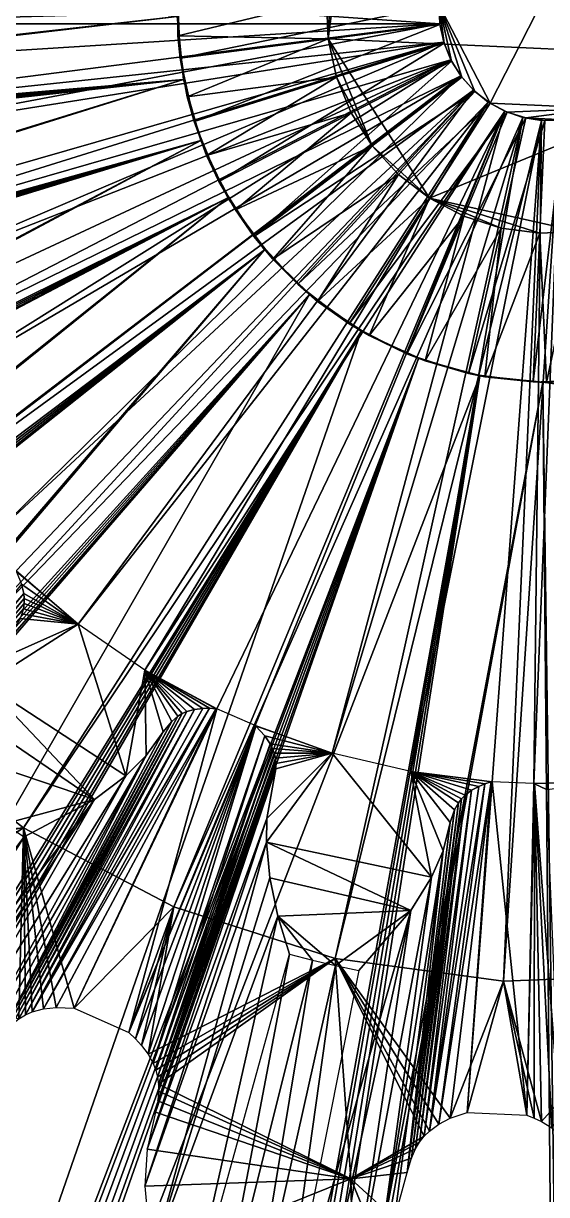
# Model space of a CAD drawing. Header units: metres. Extents: x -0.036 to 0.036, y -0.0359 to 0.0359.
# Drawn here: x -0.00706 to -0.00004, y -0.01591 to -0.00018 of the extents above; entities that cross this region are included whole.
import ezdxf

# ---------------------------------------------------------------- set-up
doc = ezdxf.new("R2010")
doc.units = ezdxf.units.M

msp = doc.modelspace()

# ---------------------------------------------------------------- linework, layer by layer
at = {"color": 254}
for points in [[(-0.004999, -0.000085, 0.03), (-0.031448, 0.001989, 0.03), (-0.031361, -0.003051, 0.03)], [(-0.004999, -0.000085), (-0.031448, 0.001989), (-0.031361, -0.003051)], [(-0.004999, -0.000085, 0.03), (-0.031361, -0.003051, 0.03), (-0.03134, -0.003169, 0.03)], [(-0.004999, -0.000085), (-0.031361, -0.003051), (-0.03134, -0.003169)], [(-0.004912, -0.000933, 0.03), (-0.004999, -0.000085, 0.03), (-0.03134, -0.003169, 0.03)], [(-0.004912, -0.000933), (-0.004999, -0.000085), (-0.03134, -0.003169)], [(-0.004912, -0.000933, 0.03), (-0.004999, -0.000085), (-0.004912, -0.000933)], [(-0.004912, -0.000933, 0.03), (-0.004999, -0.000085, 0.03), (-0.004999, -0.000085)], [(-0.004912, -0.000933, 0.03), (-0.03134, -0.003169, 0.03), (-0.031322, -0.003344, 0.03)], [(-0.004912, -0.000933), (-0.03134, -0.003169), (-0.031322, -0.003344)], [(-0.004912, -0.000933, 0.03), (-0.031322, -0.003344, 0.03), (-0.031303, -0.003519, 0.03)], [(-0.004912, -0.000933), (-0.031322, -0.003344), (-0.031303, -0.003519)], [(-0.004912, -0.000933, 0.03), (-0.031303, -0.003519, 0.03), (-0.031283, -0.003694, 0.03)], [(-0.004912, -0.000933), (-0.031303, -0.003519), (-0.031283, -0.003694)], [(-0.004912, -0.000933, 0.03), (-0.031283, -0.003694, 0.03), (-0.031279, -0.003825, 0.03)], [(-0.004912, -0.000933), (-0.031283, -0.003694), (-0.031279, -0.003825)], [(-0.004912, -0.000933, 0.03), (-0.031279, -0.003825, 0.03), (-0.030267, -0.008762, 0.03)], [(-0.004912, -0.000933), (-0.031279, -0.003825), (-0.030267, -0.008762)], [(-0.004912, -0.000933, 0.03), (-0.030267, -0.008762, 0.03), (-0.030224, -0.008874, 0.03)], [(-0.004912, -0.000933), (-0.030267, -0.008762), (-0.030224, -0.008874)], [(-0.004683, -0.001753, 0.03), (-0.004912, -0.000933, 0.03), (-0.030224, -0.008874, 0.03)], [(-0.004683, -0.001753), (-0.004912, -0.000933), (-0.030224, -0.008874)], [(-0.004683, -0.001753, 0.03), (-0.004912, -0.000933, 0.03), (-0.004912, -0.000933)], [(-0.004683, -0.001753, 0.03), (-0.004912, -0.000933), (-0.004683, -0.001753)], [(-0.004683, -0.001753, 0.03), (-0.030224, -0.008874, 0.03), (-0.030174, -0.009042, 0.03)], [(-0.004683, -0.001753), (-0.030224, -0.008874), (-0.030174, -0.009042)], [(-0.004683, -0.001753, 0.03), (-0.030174, -0.009042, 0.03), (-0.030123, -0.009211, 0.03)], [(-0.004683, -0.001753), (-0.030174, -0.009042), (-0.030123, -0.009211)], [(-0.004683, -0.001753, 0.03), (-0.030123, -0.009211, 0.03), (-0.030071, -0.009379, 0.03)], [(-0.004683, -0.001753), (-0.030123, -0.009211), (-0.030071, -0.009379)], [(-0.004683, -0.001753, 0.03), (-0.030071, -0.009379, 0.03), (-0.030043, -0.009509, 0.03)], [(-0.004683, -0.001753), (-0.030071, -0.009379), (-0.030043, -0.009509)], [(-0.004683, -0.001753, 0.03), (-0.030043, -0.009509, 0.03), (-0.028141, -0.014174, 0.03)], [(-0.004683, -0.001753), (-0.030043, -0.009509), (-0.028141, -0.014174)], [(-0.004683, -0.001753, 0.03), (-0.028141, -0.014174, 0.03), (-0.028079, -0.014276, 0.03)], [(-0.004683, -0.001753), (-0.028141, -0.014174), (-0.028079, -0.014276)], [(-0.004317, -0.002523, 0.03), (-0.004683, -0.001753, 0.03), (-0.028079, -0.014276, 0.03)], [(-0.004317, -0.002523), (-0.004683, -0.001753), (-0.028079, -0.014276)], [(-0.004317, -0.002523, 0.03), (-0.004683, -0.001753), (-0.004317, -0.002523)], [(-0.004317, -0.002523, 0.03), (-0.004683, -0.001753, 0.03), (-0.004683, -0.001753)], [(-0.004317, -0.002523, 0.03), (-0.028079, -0.014276, 0.03), (-0.027999, -0.014433, 0.03)], [(-0.004317, -0.002523), (-0.028079, -0.014276), (-0.027999, -0.014433)], [(-0.004317, -0.002523, 0.03), (-0.027999, -0.014433, 0.03), (-0.027918, -0.014589, 0.03)], [(-0.004317, -0.002523), (-0.027999, -0.014433), (-0.027918, -0.014589)], [(-0.004317, -0.002523, 0.03), (-0.027918, -0.014589, 0.03), (-0.027836, -0.014745, 0.03)], [(-0.004317, -0.002523), (-0.027918, -0.014589), (-0.027836, -0.014745)], [(-0.004317, -0.002523, 0.03), (-0.027836, -0.014745, 0.03), (-0.027788, -0.014855, 0.03)], [(-0.004317, -0.002523), (-0.027836, -0.014745), (-0.027788, -0.014855)], [(-0.004317, -0.002523, 0.03), (-0.027788, -0.014855, 0.03), (-0.025058, -0.019104, 0.03)], [(-0.004317, -0.002523), (-0.027788, -0.014855), (-0.025058, -0.019104)], [(-0.004317, -0.002523, 0.03), (-0.025058, -0.019104, 0.03), (-0.024978, -0.019193, 0.03)], [(-0.004317, -0.002523), (-0.025058, -0.019104), (-0.024978, -0.019193)], [(-0.003826, -0.003219, 0.03), (-0.004317, -0.002523, 0.03), (-0.024978, -0.019193, 0.03)], [(-0.003826, -0.003219), (-0.004317, -0.002523), (-0.024978, -0.019193)], [(-0.003826, -0.003219, 0.03), (-0.004317, -0.002523), (-0.003826, -0.003219)], [(-0.003826, -0.003219, 0.03), (-0.004317, -0.002523, 0.03), (-0.004317, -0.002523)], [(-0.003826, -0.003219, 0.03), (-0.024978, -0.019193, 0.03), (-0.02487, -0.019332, 0.03)], [(-0.003826, -0.003219), (-0.024978, -0.019193), (-0.02487, -0.019332)], [(-0.003826, -0.003219, 0.03), (-0.02487, -0.019332, 0.03), (-0.024762, -0.019471, 0.03)], [(-0.003826, -0.003219), (-0.02487, -0.019332), (-0.024762, -0.019471)], [(-0.003826, -0.003219, 0.03), (-0.024762, -0.019471, 0.03), (-0.024652, -0.019609, 0.03)], [(-0.003826, -0.003219), (-0.024762, -0.019471), (-0.024652, -0.019609)], [(-0.003826, -0.003219, 0.03), (-0.024652, -0.019609, 0.03), (-0.024586, -0.019708, 0.03)], [(-0.003826, -0.003219), (-0.024652, -0.019609), (-0.024586, -0.019708)], [(-0.003826, -0.003219, 0.03), (-0.024586, -0.019708, 0.03), (-0.021121, -0.023383, 0.03)], [(-0.003826, -0.003219), (-0.024586, -0.019708), (-0.021121, -0.023383)], [(-0.003826, -0.003219, 0.03), (-0.021121, -0.023383, 0.03), (-0.021026, -0.023456, 0.03)], [(-0.003826, -0.003219), (-0.021121, -0.023383), (-0.021026, -0.023456)], [(-0.003224, -0.003822, 0.03), (-0.003826, -0.003219, 0.03), (-0.021026, -0.023456, 0.03)], [(-0.003224, -0.003822), (-0.003826, -0.003219), (-0.021026, -0.023456)], [(-0.003224, -0.003822, 0.03), (-0.003826, -0.003219), (-0.003224, -0.003822)], [(-0.003224, -0.003822, 0.03), (-0.003826, -0.003219, 0.03), (-0.003826, -0.003219)], [(-0.003224, -0.003822, 0.03), (-0.021026, -0.023456, 0.03), (-0.020894, -0.023573, 0.03)], [(-0.003224, -0.003822), (-0.021026, -0.023456), (-0.020894, -0.023573)], [(-0.003224, -0.003822, 0.03), (-0.020894, -0.023573, 0.03), (-0.020762, -0.023689, 0.03)], [(-0.003224, -0.003822), (-0.020894, -0.023573), (-0.020762, -0.023689)], [(-0.003224, -0.003822, 0.03), (-0.020762, -0.023689, 0.03), (-0.02063, -0.023805, 0.03)], [(-0.003224, -0.003822), (-0.020762, -0.023689), (-0.02063, -0.023805)], [(-0.003224, -0.003822, 0.03), (-0.02063, -0.023805, 0.03), (-0.020546, -0.02389, 0.03)], [(-0.003224, -0.003822), (-0.02063, -0.023805), (-0.020546, -0.02389)], [(-0.003224, -0.003822, 0.03), (-0.020546, -0.02389, 0.03), (-0.016464, -0.026866, 0.03)], [(-0.003224, -0.003822), (-0.020546, -0.02389), (-0.016464, -0.026866)], [(-0.002528, -0.004314, 0.03), (-0.003224, -0.003822, 0.03), (-0.016464, -0.026866, 0.03)], [(-0.002528, -0.004314), (-0.003224, -0.003822), (-0.016464, -0.026866)], [(-0.002528, -0.004314, 0.03), (-0.003224, -0.003822), (-0.002528, -0.004314)], [(-0.002528, -0.004314, 0.03), (-0.003224, -0.003822, 0.03), (-0.003224, -0.003822)], [(-0.002528, -0.004314, 0.03), (-0.016464, -0.026866, 0.03), (-0.016358, -0.02692, 0.03)], [(-0.002528, -0.004314), (-0.016464, -0.026866), (-0.016358, -0.02692)], [(-0.002528, -0.004314, 0.03), (-0.016358, -0.02692, 0.03), (-0.016207, -0.027011, 0.03)], [(-0.002528, -0.004314), (-0.016358, -0.02692), (-0.016207, -0.027011)], [(-0.002528, -0.004314, 0.03), (-0.016207, -0.027011, 0.03), (-0.016056, -0.027101, 0.03)], [(-0.002528, -0.004314), (-0.016207, -0.027011), (-0.016056, -0.027101)], [(-0.002528, -0.004314, 0.03), (-0.016056, -0.027101, 0.03), (-0.015904, -0.02719, 0.03)], [(-0.002528, -0.004314), (-0.016056, -0.027101), (-0.015904, -0.02719)], [(-0.002528, -0.004314, 0.03), (-0.015904, -0.02719, 0.03), (-0.015806, -0.027258, 0.03)], [(-0.002528, -0.004314), (-0.015904, -0.02719), (-0.015806, -0.027258)], [(-0.002528, -0.004314, 0.03), (-0.015806, -0.027258, 0.03), (-0.011247, -0.029434, 0.03)], [(-0.002528, -0.004314), (-0.015806, -0.027258), (-0.011247, -0.029434)], [(-0.001759, -0.00468, 0.03), (-0.002528, -0.004314, 0.03), (-0.011247, -0.029434, 0.03)], [(-0.001759, -0.00468), (-0.002528, -0.004314), (-0.011247, -0.029434)], [(-0.001759, -0.00468, 0.03), (-0.002528, -0.004314), (-0.001759, -0.00468)], [(-0.001759, -0.00468, 0.03), (-0.002528, -0.004314, 0.03), (-0.002528, -0.004314)], [(-0.001759, -0.00468, 0.03), (-0.011247, -0.029434, 0.03), (-0.011133, -0.029467, 0.03)], [(-0.001759, -0.00468), (-0.011247, -0.029434), (-0.011133, -0.029467)], [(-0.001759, -0.00468, 0.03), (-0.011133, -0.029467, 0.03), (-0.010968, -0.029529, 0.03)], [(-0.001759, -0.00468), (-0.011133, -0.029467), (-0.010968, -0.029529)], [(-0.001759, -0.00468, 0.03), (-0.010968, -0.029529, 0.03), (-0.010803, -0.02959, 0.03)], [(-0.001759, -0.00468), (-0.010968, -0.029529), (-0.010803, -0.02959)], [(-0.001759, -0.00468, 0.03), (-0.010803, -0.02959, 0.03), (-0.010637, -0.02965, 0.03)], [(-0.001759, -0.00468), (-0.010803, -0.02959), (-0.010637, -0.02965)], [(-0.001759, -0.00468, 0.03), (-0.010637, -0.02965, 0.03), (-0.010528, -0.029699, 0.03)], [(-0.001759, -0.00468), (-0.010637, -0.02965), (-0.010528, -0.029699)], [(-0.000939, -0.004911, 0.03), (-0.001759, -0.00468, 0.03), (-0.010528, -0.029699, 0.03)], [(-0.000939, -0.004911), (-0.001759, -0.00468), (-0.010528, -0.029699)], [(-0.000939, -0.004911, 0.03), (-0.001759, -0.00468, 0.03), (-0.001759, -0.00468)], [(-0.000939, -0.004911, 0.03), (-0.001759, -0.00468), (-0.000939, -0.004911)], [(-0.005647, -0.030999, 0.03), (-0.000939, -0.004911, 0.03), (-0.010528, -0.029699, 0.03)], [(-0.005647, -0.030999), (-0.000939, -0.004911), (-0.010528, -0.029699)], [(-0.005529, -0.031011, 0.03), (-0.000939, -0.004911, 0.03), (-0.005647, -0.030999, 0.03)], [(-0.005529, -0.031011), (-0.000939, -0.004911), (-0.005647, -0.030999)], [(-0.005355, -0.031041, 0.03), (-0.000939, -0.004911, 0.03), (-0.005529, -0.031011, 0.03)], [(-0.005355, -0.031041), (-0.000939, -0.004911), (-0.005529, -0.031011)], [(-0.005182, -0.031071, 0.03), (-0.000939, -0.004911, 0.03), (-0.005355, -0.031041, 0.03)], [(-0.005182, -0.031071), (-0.000939, -0.004911), (-0.005355, -0.031041)], [(-0.005008, -0.031099, 0.03), (-0.000939, -0.004911, 0.03), (-0.005182, -0.031071, 0.03)], [(-0.005008, -0.031099), (-0.000939, -0.004911), (-0.005182, -0.031071)], [(-0.005008, -0.031099, 0.03), (-0.000091, -0.004999, 0.03), (-0.000939, -0.004911, 0.03)], [(-0.005008, -0.031099), (-0.000091, -0.004999), (-0.000939, -0.004911)], [(-0.004892, -0.031128, 0.03), (-0.000091, -0.004999, 0.03), (-0.005008, -0.031099, 0.03)], [(-0.004892, -0.031128), (-0.000091, -0.004999), (-0.005008, -0.031099)], [(0.000145, -0.031509, 0.03), (-0.000091, -0.004999, 0.03), (-0.004892, -0.031128, 0.03)], [(0.000145, -0.031509), (-0.000091, -0.004999), (-0.004892, -0.031128)], [(-0.000091, -0.004999, 0.03), (-0.000939, -0.004911, 0.03), (-0.000939, -0.004911)], [(-0.000091, -0.004999, 0.03), (-0.000939, -0.004911), (-0.000091, -0.004999)], [(0.001859, -0.005265, 0.03), (0.000759, -0.004942, 0.03), (-0.000091, -0.004999, 0.03)], [(0.001859, -0.005265), (0.000759, -0.004942), (-0.000091, -0.004999)], [(0.000759, -0.004942, 0.03), (-0.000091, -0.004999, 0.03), (-0.000091, -0.004999)], [(0.000759, -0.004942, 0.03), (-0.000091, -0.004999), (0.000759, -0.004942)], [(0.000264, -0.031499, 0.03), (-0.000091, -0.004999, 0.03), (0.000145, -0.031509, 0.03)], [(0.000264, -0.031499, 0.03), (0.001859, -0.005265, 0.03), (-0.000091, -0.004999, 0.03)], [(0.000264, -0.031499), (-0.000091, -0.004999), (0.000145, -0.031509)], [(0.000264, -0.031499), (0.001859, -0.005265), (-0.000091, -0.004999)]]:
    msp.add_3dface(points, dxfattribs=at)
at = {"color": 163}
for points in [[(0.002928, -0.000653, 0.045), (-0.002209, 0.002029, 0.045), (-0.002528, 0.001615, 0.045)], [(0.002928, -0.000653, 0.045), (0.002382, 0.001823, 0.045), (-0.002209, 0.002029, 0.045)], [(0.002928, -0.000653, 0.045), (-0.002528, 0.001615, 0.045), (-0.00277, 0.001151, 0.045)], [(0.000541, 0.001383, -0.052865), (-0.000799, -0.001251, -0.052865), (-0.001484, 0.000067, -0.052865)], [(0.000541, 0.001383, -0.052865), (0.000684, -0.001318, -0.052865), (-0.000799, -0.001251, -0.052865)], [(-0.002975, -0.000388, 0.045), (-0.00277, 0.001151, 0.045), (-0.002928, 0.000653, 0.045)], [(0.002928, -0.000653, 0.045), (-0.00277, 0.001151, 0.045), (-0.002975, -0.000388, 0.045)], [(-0.002975, -0.000388, 0.045), (-0.002928, 0.000653, 0.045), (-0.002997, 0.000134, 0.045)], [(-0.004995, 0.000224, -0.026865), (-0.004988, -0.000345, 0.03), (-0.004977, 0.000483, 0.03)], [(-0.002997, 0.000134, 0.03), (-0.004977, 0.000483, 0.03), (-0.004988, -0.000345, 0.03)], [(-0.004958, -0.000647, -0.026865), (-0.001484, 0.000067, -0.026865), (-0.004995, 0.000224, -0.026865)], [(-0.004995, 0.000224, -0.026865), (-0.004958, -0.000647, -0.026865), (-0.004988, -0.000345, 0.03)], [(-0.002975, -0.000388, 0.03), (-0.002997, 0.000134, 0.03), (-0.004988, -0.000345, 0.03)], [(-0.004958, -0.000647, -0.026865), (-0.001473, -0.000192, -0.026865), (-0.001484, 0.000067, -0.026865)], [(-0.002997, 0.000134, 0.03), (-0.002975, -0.000388, 0.045), (-0.002997, 0.000134, 0.045)], [(-0.002997, 0.000134, 0.03), (-0.002975, -0.000388, 0.03), (-0.002975, -0.000388, 0.045)], [(-0.001473, -0.000192, -0.026865), (-0.001484, 0.000067, -0.052865), (-0.001473, -0.000192, -0.052865)], [(-0.001473, -0.000192, -0.026865), (-0.001484, 0.000067, -0.026865), (-0.001484, 0.000067, -0.052865)], [(-0.001484, 0.000067, -0.052865), (-0.000799, -0.001251, -0.052865), (-0.001005, -0.001094, -0.052865)], [(-0.001484, 0.000067, -0.052865), (-0.001005, -0.001094, -0.052865), (-0.001179, -0.000903, -0.052865)], [(-0.001484, 0.000067, -0.052865), (-0.001179, -0.000903, -0.052865), (-0.001318, -0.000684, -0.052865)], [(-0.001484, 0.000067, -0.052865), (-0.001318, -0.000684, -0.052865), (-0.001417, -0.000445, -0.052865)], [(-0.001484, 0.000067, -0.052865), (-0.001417, -0.000445, -0.052865), (-0.001473, -0.000192, -0.052865)], [(-0.00477, -0.001498, -0.026865), (-0.001473, -0.000192, -0.026865), (-0.004958, -0.000647, -0.026865)], [(-0.00477, -0.001498, -0.026865), (-0.001417, -0.000445, -0.026865), (-0.001473, -0.000192, -0.026865)], [(-0.001417, -0.000445, -0.026865), (-0.001473, -0.000192, -0.052865), (-0.001417, -0.000445, -0.052865)], [(-0.001417, -0.000445, -0.026865), (-0.001473, -0.000192, -0.026865), (-0.001473, -0.000192, -0.052865)], [(-0.004958, -0.000647, -0.026865), (-0.004863, -0.001164, 0.03), (-0.004988, -0.000345, 0.03)], [(-0.002975, -0.000388, 0.03), (-0.004988, -0.000345, 0.03), (-0.004863, -0.001164, 0.03)], [(-0.002862, -0.000899, 0.03), (-0.002975, -0.000388, 0.03), (-0.004863, -0.001164, 0.03)], [(-0.004438, -0.002303, -0.026865), (-0.001417, -0.000445, -0.026865), (-0.00477, -0.001498, -0.026865)], [(-0.004438, -0.002303, -0.026865), (-0.001318, -0.000684, -0.026865), (-0.001417, -0.000445, -0.026865)], [(-0.002975, -0.000388, 0.03), (-0.002862, -0.000899, 0.045), (-0.002975, -0.000388, 0.045)], [(-0.002975, -0.000388, 0.03), (-0.002862, -0.000899, 0.03), (-0.002862, -0.000899, 0.045)], [(-0.002382, -0.001823, 0.045), (-0.002975, -0.000388, 0.045), (-0.002862, -0.000899, 0.045)], [(-0.001615, -0.002528, 0.045), (-0.002975, -0.000388, 0.045), (-0.002382, -0.001823, 0.045)], [(0.002928, -0.000653, 0.045), (-0.002975, -0.000388, 0.045), (-0.001615, -0.002528, 0.045)], [(-0.001318, -0.000684, -0.026865), (-0.001417, -0.000445, -0.052865), (-0.001318, -0.000684, -0.052865)], [(-0.001318, -0.000684, -0.026865), (-0.001417, -0.000445, -0.026865), (-0.001417, -0.000445, -0.052865)], [(-0.004958, -0.000647, -0.026865), (-0.00477, -0.001498, -0.026865), (-0.004863, -0.001164, 0.03)], [(-0.00397, -0.003039, -0.026865), (-0.001318, -0.000684, -0.026865), (-0.004438, -0.002303, -0.026865)], [(-0.00397, -0.003039, -0.026865), (-0.001179, -0.000903, -0.026865), (-0.001318, -0.000684, -0.026865)], [(0.002928, -0.000653, 0.045), (-0.001615, -0.002528, 0.045), (0.000388, -0.002975, 0.045)], [(-0.001179, -0.000903, -0.026865), (-0.001318, -0.000684, -0.052865), (-0.001179, -0.000903, -0.052865)], [(-0.001179, -0.000903, -0.026865), (-0.001318, -0.000684, -0.026865), (-0.001318, -0.000684, -0.052865)], [(-0.002862, -0.000899, 0.03), (-0.004863, -0.001164, 0.03), (-0.004604, -0.001951, 0.03)], [(-0.002663, -0.001382, 0.03), (-0.002862, -0.000899, 0.03), (-0.004604, -0.001951, 0.03)], [(-0.00397, -0.003039, -0.026865), (-0.001005, -0.001094, -0.026865), (-0.001179, -0.000903, -0.026865)], [(-0.002663, -0.001382, 0.03), (-0.002663, -0.001382, 0.045), (-0.002862, -0.000899, 0.045)], [(-0.002862, -0.000899, 0.03), (-0.002663, -0.001382, 0.03), (-0.002862, -0.000899, 0.045)], [(-0.002382, -0.001823, 0.045), (-0.002862, -0.000899, 0.045), (-0.002663, -0.001382, 0.045)], [(-0.001005, -0.001094, -0.026865), (-0.001179, -0.000903, -0.052865), (-0.001005, -0.001094, -0.052865)], [(-0.001005, -0.001094, -0.026865), (-0.001179, -0.000903, -0.026865), (-0.001179, -0.000903, -0.052865)], [(-0.00397, -0.003039, -0.026865), (-0.003382, -0.003682, -0.026865), (-0.001005, -0.001094, -0.026865)], [(-0.003382, -0.003682, -0.026865), (-0.000799, -0.001251, -0.026865), (-0.001005, -0.001094, -0.026865)], [(-0.001005, -0.001094, -0.026865), (-0.001005, -0.001094, -0.052865), (-0.000799, -0.001251, -0.052865)], [(-0.000799, -0.001251, -0.026865), (-0.001005, -0.001094, -0.026865), (-0.000799, -0.001251, -0.052865)], [(-0.00477, -0.001498, -0.026865), (-0.004604, -0.001951, 0.03), (-0.004863, -0.001164, 0.03)], [(-0.003382, -0.003682, -0.026865), (-0.002692, -0.004214, -0.026865), (-0.000799, -0.001251, -0.026865)], [(-0.002692, -0.004214, -0.026865), (-0.00057, -0.001371, -0.026865), (-0.000799, -0.001251, -0.026865)], [(-0.000799, -0.001251, -0.026865), (-0.000799, -0.001251, -0.052865), (-0.00057, -0.001371, -0.052865)], [(-0.00057, -0.001371, -0.026865), (-0.000799, -0.001251, -0.026865), (-0.00057, -0.001371, -0.052865)], [(0.000684, -0.001318, -0.052865), (-0.00057, -0.001371, -0.052865), (-0.000799, -0.001251, -0.052865)], [(-0.002663, -0.001382, 0.03), (-0.004604, -0.001951, 0.03), (-0.004218, -0.002685, 0.03)], [(-0.002382, -0.001823, 0.03), (-0.002663, -0.001382, 0.03), (-0.004218, -0.002685, 0.03)], [(-0.002692, -0.004214, -0.026865), (-0.001919, -0.004617, -0.026865), (-0.00057, -0.001371, -0.026865)], [(-0.002663, -0.001382, 0.03), (-0.002382, -0.001823, 0.045), (-0.002663, -0.001382, 0.045)], [(-0.002663, -0.001382, 0.03), (-0.002382, -0.001823, 0.03), (-0.002382, -0.001823, 0.045)], [(-0.001919, -0.004617, -0.026865), (-0.000323, -0.001449, -0.026865), (-0.00057, -0.001371, -0.026865)], [(0.000684, -0.001318, -0.052865), (-0.000323, -0.001449, -0.052865), (-0.00057, -0.001371, -0.052865)], [(-0.000323, -0.001449, -0.026865), (-0.00057, -0.001371, -0.052865), (-0.000323, -0.001449, -0.052865)], [(-0.000323, -0.001449, -0.026865), (-0.00057, -0.001371, -0.026865), (-0.00057, -0.001371, -0.052865)], [(0.000684, -0.001318, -0.052865), (0.000192, -0.001473, -0.052865), (-0.000323, -0.001449, -0.052865)], [(-0.00477, -0.001498, -0.026865), (-0.004438, -0.002303, -0.026865), (-0.004604, -0.001951, 0.03)], [(-0.001919, -0.004617, -0.026865), (-0.001088, -0.00488, -0.026865), (-0.000323, -0.001449, -0.026865)], [(-0.001088, -0.00488, -0.026865), (-0.000067, -0.001484, -0.026865), (-0.000323, -0.001449, -0.026865)], [(-0.001088, -0.00488, -0.026865), (-0.000224, -0.004995, -0.026865), (-0.000067, -0.001484, -0.026865)], [(-0.000067, -0.001484, -0.026865), (-0.000323, -0.001449, -0.026865), (-0.000323, -0.001449, -0.052865)], [(-0.000067, -0.001484, -0.026865), (-0.000323, -0.001449, -0.052865), (-0.000067, -0.001484, -0.052865)], [(0.000192, -0.001473, -0.052865), (-0.000067, -0.001484, -0.052865), (-0.000323, -0.001449, -0.052865)], [(-0.000224, -0.004995, -0.026865), (0.000192, -0.001473, -0.026865), (-0.000067, -0.001484, -0.026865)], [(-0.000224, -0.004995, -0.026865), (0.000647, -0.004958, -0.026865), (0.000192, -0.001473, -0.026865)], [(0.000192, -0.001473, -0.026865), (-0.000067, -0.001484, -0.026865), (-0.000067, -0.001484, -0.052865)], [(0.000192, -0.001473, -0.026865), (-0.000067, -0.001484, -0.052865), (0.000192, -0.001473, -0.052865)], [(-0.002382, -0.001823, 0.03), (-0.004218, -0.002685, 0.03), (-0.003717, -0.003344, 0.03)], [(-0.002029, -0.002209, 0.03), (-0.002382, -0.001823, 0.03), (-0.003717, -0.003344, 0.03)], [(-0.002382, -0.001823, 0.03), (-0.002029, -0.002209, 0.045), (-0.002382, -0.001823, 0.045)], [(-0.002382, -0.001823, 0.03), (-0.002029, -0.002209, 0.03), (-0.002029, -0.002209, 0.045)], [(-0.001615, -0.002528, 0.045), (-0.002382, -0.001823, 0.045), (-0.002029, -0.002209, 0.045)], [(-0.004438, -0.002303, -0.026865), (-0.004218, -0.002685, 0.03), (-0.004604, -0.001951, 0.03)], [(-0.004438, -0.002303, -0.026865), (-0.00397, -0.003039, -0.026865), (-0.004218, -0.002685, 0.03)], [(-0.002029, -0.002209, 0.03), (-0.003717, -0.003344, 0.03), (-0.003114, -0.003912, 0.03)], [(-0.001615, -0.002528, 0.03), (-0.002029, -0.002209, 0.03), (-0.003114, -0.003912, 0.03)], [(-0.002029, -0.002209, 0.03), (-0.001615, -0.002528, 0.045), (-0.002029, -0.002209, 0.045)], [(-0.002029, -0.002209, 0.03), (-0.001615, -0.002528, 0.03), (-0.001615, -0.002528, 0.045)], [(-0.001615, -0.002528, 0.03), (-0.003114, -0.003912, 0.03), (-0.002425, -0.004373, 0.03)], [(-0.001151, -0.00277, 0.03), (-0.001615, -0.002528, 0.03), (-0.002425, -0.004373, 0.03)], [(-0.001615, -0.002528, 0.03), (-0.001151, -0.00277, 0.045), (-0.001615, -0.002528, 0.045)], [(-0.001615, -0.002528, 0.03), (-0.001151, -0.00277, 0.03), (-0.001151, -0.00277, 0.045)], [(-0.000653, -0.002928, 0.045), (-0.001615, -0.002528, 0.045), (-0.001151, -0.00277, 0.045)], [(-0.000134, -0.002997, 0.045), (-0.001615, -0.002528, 0.045), (-0.000653, -0.002928, 0.045)], [(0.000388, -0.002975, 0.045), (-0.001615, -0.002528, 0.045), (-0.000134, -0.002997, 0.045)], [(-0.00397, -0.003039, -0.026865), (-0.003717, -0.003344, 0.03), (-0.004218, -0.002685, 0.03)], [(-0.00167, -0.004713, 0.03), (-0.001151, -0.00277, 0.03), (-0.002425, -0.004373, 0.03)], [(-0.000653, -0.002928, 0.03), (-0.001151, -0.00277, 0.03), (-0.00167, -0.004713, 0.03)], [(-0.001151, -0.00277, 0.03), (-0.000653, -0.002928, 0.045), (-0.001151, -0.00277, 0.045)], [(-0.001151, -0.00277, 0.03), (-0.000653, -0.002928, 0.03), (-0.000653, -0.002928, 0.045)], [(-0.000869, -0.004924, 0.03), (-0.000653, -0.002928, 0.03), (-0.00167, -0.004713, 0.03)], [(-0.000134, -0.002997, 0.03), (-0.000653, -0.002928, 0.03), (-0.000869, -0.004924, 0.03)], [(-0.000653, -0.002928, 0.03), (-0.000134, -0.002997, 0.045), (-0.000653, -0.002928, 0.045)], [(-0.000653, -0.002928, 0.03), (-0.000134, -0.002997, 0.03), (-0.000134, -0.002997, 0.045)], [(-0.000044, -0.005, 0.03), (0.000388, -0.002975, 0.03), (-0.000134, -0.002997, 0.03)], [(0.000388, -0.002975, 0.03), (0.000388, -0.002975, 0.045), (-0.000134, -0.002997, 0.045)], [(-0.000134, -0.002997, 0.03), (0.000388, -0.002975, 0.03), (-0.000134, -0.002997, 0.045)], [(0.000782, -0.004938, 0.03), (0.000388, -0.002975, 0.03), (-0.000044, -0.005, 0.03)], [(-0.00397, -0.003039, -0.026865), (-0.003382, -0.003682, -0.026865), (-0.003717, -0.003344, 0.03)], [(-0.000044, -0.005, 0.03), (-0.000134, -0.002997, 0.03), (-0.000869, -0.004924, 0.03)], [(-0.003382, -0.003682, -0.026865), (-0.003114, -0.003912, 0.03), (-0.003717, -0.003344, 0.03)], [(-0.003382, -0.003682, -0.026865), (-0.002692, -0.004214, -0.026865), (-0.003114, -0.003912, 0.03)], [(-0.002692, -0.004214, -0.026865), (-0.002425, -0.004373, 0.03), (-0.003114, -0.003912, 0.03)], [(-0.002692, -0.004214, -0.026865), (-0.001919, -0.004617, -0.026865), (-0.002425, -0.004373, 0.03)], [(-0.001919, -0.004617, -0.026865), (-0.00167, -0.004713, 0.03), (-0.002425, -0.004373, 0.03)], [(-0.001919, -0.004617, -0.026865), (-0.001088, -0.00488, -0.026865), (-0.00167, -0.004713, 0.03)], [(-0.001088, -0.00488, -0.026865), (-0.000869, -0.004924, 0.03), (-0.00167, -0.004713, 0.03)], [(-0.001088, -0.00488, -0.026865), (-0.000224, -0.004995, -0.026865), (-0.000869, -0.004924, 0.03)], [(-0.000224, -0.004995, -0.026865), (-0.000044, -0.005, 0.03), (-0.000869, -0.004924, 0.03)], [(-0.000224, -0.004995, -0.026865), (0.000647, -0.004958, -0.026865), (-0.000044, -0.005, 0.03)], [(0.000647, -0.004958, -0.026865), (0.000782, -0.004938, 0.03), (-0.000044, -0.005, 0.03)]]:
    msp.add_3dface(points, dxfattribs=at)
at = {"color": 2}
for points in [[(-0.001484, 0.000071, -0.038285), (-0.010391, -0.000186, -0.038285), (-0.010357, 0.000911, -0.038285)], [(-0.013043, 0.000622, -0.026865), (-0.001474, -0.000184, -0.026865), (-0.001484, 0.000071, -0.026865)], [(-0.012953, -0.001653, -0.026865), (-0.001474, -0.000184, -0.026865), (-0.013043, 0.000622, -0.026865)], [(-0.001474, -0.000184, -0.038285), (-0.010391, -0.000186, -0.038285), (-0.001484, 0.000071, -0.038285)], [(-0.001484, 0.000071, -0.038285), (-0.001474, -0.000184, -0.038285), (-0.001474, -0.000184, -0.026865)], [(-0.001484, 0.000071, -0.038285), (-0.001474, -0.000184, -0.026865), (-0.001484, 0.000071, -0.026865)], [(-0.012953, -0.001653, -0.026865), (-0.001421, -0.000433, -0.026865), (-0.001474, -0.000184, -0.026865)], [(-0.001474, -0.000184, -0.038285), (-0.010366, -0.000745, -0.038285), (-0.010391, -0.000186, -0.038285)], [(-0.001474, -0.000184, -0.038285), (-0.010234, -0.001834, -0.038285), (-0.010366, -0.000745, -0.038285)], [(-0.001421, -0.000433, -0.038285), (-0.010234, -0.001834, -0.038285), (-0.001474, -0.000184, -0.038285)], [(-0.001421, -0.000433, -0.038285), (-0.001421, -0.000433, -0.026865), (-0.001474, -0.000184, -0.026865)], [(-0.001474, -0.000184, -0.038285), (-0.001421, -0.000433, -0.038285), (-0.001474, -0.000184, -0.026865)], [(-0.012469, -0.003877, -0.026865), (-0.001421, -0.000433, -0.026865), (-0.012953, -0.001653, -0.026865)], [(-0.012469, -0.003877, -0.026865), (-0.001326, -0.000669, -0.026865), (-0.001421, -0.000433, -0.026865)], [(-0.001421, -0.000433, -0.038285), (-0.009987, -0.002892, -0.038285), (-0.010234, -0.001834, -0.038285)], [(-0.001421, -0.000433, -0.038285), (-0.009622, -0.003927, -0.038285), (-0.009987, -0.002892, -0.038285)], [(-0.001326, -0.000669, -0.038285), (-0.009622, -0.003927, -0.038285), (-0.001421, -0.000433, -0.038285)], [(-0.001421, -0.000433, -0.038285), (-0.001326, -0.000669, -0.038285), (-0.001326, -0.000669, -0.026865)], [(-0.001421, -0.000433, -0.038285), (-0.001326, -0.000669, -0.026865), (-0.001421, -0.000433, -0.026865)], [(-0.011606, -0.005983, -0.026865), (-0.001326, -0.000669, -0.026865), (-0.012469, -0.003877, -0.026865)], [(-0.011606, -0.005983, -0.026865), (-0.001193, -0.000885, -0.026865), (-0.001326, -0.000669, -0.026865)], [(-0.001326, -0.000669, -0.038285), (-0.009397, -0.004439, -0.038285), (-0.009622, -0.003927, -0.038285)], [(-0.001326, -0.000669, -0.038285), (-0.008881, -0.005407, -0.038285), (-0.009397, -0.004439, -0.038285)], [(-0.001193, -0.000885, -0.038285), (-0.008881, -0.005407, -0.038285), (-0.001326, -0.000669, -0.038285)], [(-0.001326, -0.000669, -0.038285), (-0.001193, -0.000885, -0.038285), (-0.001193, -0.000885, -0.026865)], [(-0.001326, -0.000669, -0.038285), (-0.001193, -0.000885, -0.026865), (-0.001326, -0.000669, -0.026865)], [(-0.010391, -0.007908, -0.026865), (-0.001193, -0.000885, -0.026865), (-0.011606, -0.005983, -0.026865)], [(-0.010391, -0.007908, -0.026865), (-0.001024, -0.001076, -0.026865), (-0.001193, -0.000885, -0.026865)], [(-0.001193, -0.000885, -0.038285), (-0.008268, -0.006304, -0.038285), (-0.008881, -0.005407, -0.038285)], [(-0.007554, -0.007137, -0.038285), (-0.008268, -0.006304, -0.038285), (-0.001193, -0.000885, -0.038285)], [(-0.007554, -0.007137, -0.038285), (-0.001193, -0.000885, -0.038285), (-0.001024, -0.001076, -0.038285)], [(-0.001193, -0.000885, -0.038285), (-0.001024, -0.001076, -0.038285), (-0.001024, -0.001076, -0.026865)], [(-0.001193, -0.000885, -0.038285), (-0.001024, -0.001076, -0.026865), (-0.001193, -0.000885, -0.026865)], [(-0.00886, -0.009592, -0.026865), (-0.001024, -0.001076, -0.026865), (-0.010391, -0.007908, -0.026865)], [(-0.00886, -0.009592, -0.026865), (-0.000825, -0.001235, -0.026865), (-0.001024, -0.001076, -0.026865)], [(-0.007159, -0.007534, -0.038285), (-0.007554, -0.007137, -0.038285), (-0.001024, -0.001076, -0.038285)], [(-0.006328, -0.00825, -0.038285), (-0.007159, -0.007534, -0.038285), (-0.001024, -0.001076, -0.038285)], [(-0.006328, -0.00825, -0.038285), (-0.001024, -0.001076, -0.038285), (-0.000825, -0.001235, -0.038285)], [(-0.001024, -0.001076, -0.038285), (-0.000825, -0.001235, -0.038285), (-0.000825, -0.001235, -0.026865)], [(-0.001024, -0.001076, -0.038285), (-0.000825, -0.001235, -0.026865), (-0.001024, -0.001076, -0.026865)], [(-0.00886, -0.009592, -0.026865), (-0.00706, -0.010985, -0.026865), (-0.000825, -0.001235, -0.026865)], [(-0.00706, -0.010985, -0.026865), (-0.000602, -0.001358, -0.026865), (-0.000825, -0.001235, -0.026865)], [(-0.005432, -0.008865, -0.038285), (-0.006328, -0.00825, -0.038285), (-0.000825, -0.001235, -0.038285)], [(-0.005432, -0.008865, -0.038285), (-0.000825, -0.001235, -0.038285), (-0.000602, -0.001358, -0.038285)], [(-0.000602, -0.001358, -0.038285), (-0.000602, -0.001358, -0.026865), (-0.000825, -0.001235, -0.026865)], [(-0.000825, -0.001235, -0.038285), (-0.000602, -0.001358, -0.038285), (-0.000825, -0.001235, -0.026865)], [(-0.00706, -0.010985, -0.026865), (-0.005045, -0.012044, -0.026865), (-0.000602, -0.001358, -0.026865)], [(-0.004465, -0.009384, -0.038285), (-0.005432, -0.008865, -0.038285), (-0.000602, -0.001358, -0.038285)], [(-0.005045, -0.012044, -0.026865), (-0.000362, -0.001441, -0.026865), (-0.000602, -0.001358, -0.026865)], [(-0.003954, -0.009611, -0.038285), (-0.004465, -0.009384, -0.038285), (-0.000602, -0.001358, -0.038285)], [(-0.00292, -0.009979, -0.038285), (-0.003954, -0.009611, -0.038285), (-0.000602, -0.001358, -0.038285)], [(-0.00292, -0.009979, -0.038285), (-0.000602, -0.001358, -0.038285), (-0.000362, -0.001441, -0.038285)], [(-0.000602, -0.001358, -0.038285), (-0.000362, -0.001441, -0.038285), (-0.000362, -0.001441, -0.026865)], [(-0.000602, -0.001358, -0.038285), (-0.000362, -0.001441, -0.026865), (-0.000602, -0.001358, -0.026865)], [(-0.005045, -0.012044, -0.026865), (-0.002877, -0.012737, -0.026865), (-0.000362, -0.001441, -0.026865)], [(-0.001863, -0.010229, -0.038285), (-0.00292, -0.009979, -0.038285), (-0.000362, -0.001441, -0.038285)], [(-0.002877, -0.012737, -0.026865), (-0.00011, -0.001481, -0.026865), (-0.000362, -0.001441, -0.026865)], [(-0.002877, -0.012737, -0.026865), (-0.000622, -0.013043, -0.026865), (-0.00011, -0.001481, -0.026865)], [(-0.001863, -0.010229, -0.038285), (-0.000362, -0.001441, -0.038285), (-0.00011, -0.001481, -0.038285)], [(-0.000774, -0.010364, -0.038285), (-0.001863, -0.010229, -0.038285), (-0.00011, -0.001481, -0.038285)], [(-0.000215, -0.01039, -0.038285), (-0.000774, -0.010364, -0.038285), (-0.00011, -0.001481, -0.038285)], [(-0.000622, -0.013043, -0.026865), (0.000144, -0.001478, -0.026865), (-0.00011, -0.001481, -0.026865)], [(-0.000622, -0.013043, -0.026865), (0.001653, -0.012953, -0.026865), (0.000144, -0.001478, -0.026865)], [(-0.000362, -0.001441, -0.038285), (-0.00011, -0.001481, -0.038285), (-0.00011, -0.001481, -0.026865)], [(-0.000362, -0.001441, -0.038285), (-0.00011, -0.001481, -0.026865), (-0.000362, -0.001441, -0.026865)], [(-0.000215, -0.01039, -0.038285), (-0.00011, -0.001481, -0.038285), (0.000144, -0.001478, -0.038285)], [(0.000882, -0.01036, -0.038285), (-0.000215, -0.01039, -0.038285), (0.000144, -0.001478, -0.038285)], [(-0.00011, -0.001481, -0.038285), (0.000144, -0.001478, -0.038285), (0.000144, -0.001478, -0.026865)], [(-0.00011, -0.001481, -0.038285), (0.000144, -0.001478, -0.026865), (-0.00011, -0.001481, -0.026865)], [(-0.006328, -0.00825, -0.038285), (-0.007154, -0.007545, -0.038285), (-0.007159, -0.007534, -0.038285)], [(-0.007154, -0.007545, -0.038285), (-0.007085, -0.00771, -0.038322), (-0.006328, -0.00825, -0.038285)], [(-0.007056, -0.007835, -0.038358), (-0.010072, -0.011369, -0.027931), (-0.010084, -0.011465, -0.02797)], [(-0.00705, -0.007903, -0.038381), (-0.007056, -0.007835, -0.038358), (-0.010084, -0.011465, -0.02797)], [(-0.007056, -0.007835, -0.038358), (-0.007085, -0.00771, -0.038322), (-0.010072, -0.011369, -0.027931)], [(-0.007085, -0.00771, -0.038322), (-0.007056, -0.007835, -0.038358), (-0.006328, -0.00825, -0.038285)], [(-0.007056, -0.007835, -0.038358), (-0.00705, -0.007903, -0.038381), (-0.006328, -0.00825, -0.038285)], [(-0.00705, -0.007903, -0.038381), (-0.010084, -0.011465, -0.02797), (-0.010107, -0.011558, -0.028013)], [(-0.007052, -0.007971, -0.038407), (-0.00705, -0.007903, -0.038381), (-0.010107, -0.011558, -0.028013)], [(-0.007062, -0.008041, -0.038437), (-0.007052, -0.007971, -0.038407), (-0.010107, -0.011558, -0.028013)], [(-0.007062, -0.008041, -0.038437), (-0.006328, -0.00825, -0.038285), (-0.007052, -0.007971, -0.038407)], [(-0.007052, -0.007971, -0.038407), (-0.006328, -0.00825, -0.038285), (-0.00705, -0.007903, -0.038381)], [(-0.007462, -0.008754, -0.038837), (-0.006328, -0.00825, -0.038285), (-0.007107, -0.008174, -0.038502)], [(-0.007107, -0.008174, -0.038502), (-0.006328, -0.00825, -0.038285), (-0.007081, -0.00811, -0.038469)], [(-0.007081, -0.00811, -0.038469), (-0.006328, -0.00825, -0.038285), (-0.007062, -0.008041, -0.038437)], [(-0.007581, -0.009049, -0.038989), (-0.005688, -0.010287, -0.038964), (-0.006328, -0.00825, -0.038285)], [(-0.007581, -0.009049, -0.038989), (-0.006328, -0.00825, -0.038285), (-0.007462, -0.008754, -0.038837)], [(-0.006328, -0.00825, -0.038285), (-0.005688, -0.010287, -0.038964), (-0.005432, -0.008865, -0.038285)], [(-0.005688, -0.010287, -0.038964), (-0.005414, -0.010013, -0.038777), (-0.005432, -0.008865, -0.038285)], [(-0.005432, -0.008865, -0.038285), (-0.005186, -0.009694, -0.038583), (-0.005072, -0.009556, -0.038495)], [(-0.005432, -0.008865, -0.038285), (-0.005072, -0.009556, -0.038495), (-0.004988, -0.009485, -0.038444)], [(-0.005432, -0.008865, -0.038285), (-0.004988, -0.009485, -0.038444), (-0.004931, -0.00945, -0.038416)], [(-0.005432, -0.008865, -0.038285), (-0.004931, -0.00945, -0.038416), (-0.004869, -0.009422, -0.038389)], [(-0.005432, -0.008865, -0.038285), (-0.004869, -0.009422, -0.038389), (-0.004766, -0.009393, -0.038352)], [(-0.005432, -0.008865, -0.038285), (-0.004766, -0.009393, -0.038352), (-0.004654, -0.009379, -0.038321)], [(-0.005432, -0.008865, -0.038285), (-0.004654, -0.009379, -0.038321), (-0.004566, -0.009378, -0.038301)], [(-0.005432, -0.008865, -0.038285), (-0.004566, -0.009378, -0.038301), (-0.004478, -0.009384, -0.038285)], [(-0.005414, -0.010013, -0.038777), (-0.005186, -0.009694, -0.038583), (-0.005432, -0.008865, -0.038285)], [(-0.004465, -0.009384, -0.038285), (-0.004478, -0.009384, -0.038285), (-0.005432, -0.008865, -0.038285)], [(-0.007711, -0.009511, -0.039208), (-0.006106, -0.010603, -0.039204), (-0.007581, -0.009049, -0.038989)], [(-0.007581, -0.009049, -0.038989), (-0.006106, -0.010603, -0.039204), (-0.005688, -0.010287, -0.038964)], [(-0.004869, -0.009422, -0.038389), (-0.007122, -0.013548, -0.027989), (-0.007033, -0.013495, -0.027945)], [(-0.004869, -0.009422, -0.038389), (-0.004931, -0.00945, -0.038416), (-0.007122, -0.013548, -0.027989)], [(-0.004766, -0.009393, -0.038352), (-0.007033, -0.013495, -0.027945), (-0.006945, -0.013456, -0.027908)], [(-0.004766, -0.009393, -0.038352), (-0.004869, -0.009422, -0.038389), (-0.007033, -0.013495, -0.027945)], [(-0.004566, -0.009378, -0.038301), (-0.006945, -0.013456, -0.027908), (-0.006792, -0.013415, -0.027854)], [(-0.004566, -0.009378, -0.038301), (-0.004654, -0.009379, -0.038321), (-0.006945, -0.013456, -0.027908)], [(-0.004654, -0.009379, -0.038321), (-0.004766, -0.009393, -0.038352), (-0.006945, -0.013456, -0.027908)], [(-0.004478, -0.009384, -0.038285), (-0.004566, -0.009378, -0.038301), (-0.006792, -0.013415, -0.027854)], [(-0.004478, -0.009384, -0.038285), (-0.006792, -0.013415, -0.027854), (-0.006621, -0.013397, -0.027808)], [(-0.004478, -0.009384, -0.038285), (-0.006621, -0.013397, -0.027808), (-0.00638, -0.013407, -0.02776)], [(-0.004465, -0.009384, -0.038285), (-0.004478, -0.009384, -0.038285), (-0.00638, -0.013407, -0.02776)], [(-0.004465, -0.009384, -0.038285), (-0.00638, -0.013407, -0.02776), (-0.005649, -0.013731, -0.02776)], [(-0.003954, -0.009611, -0.038285), (-0.004465, -0.009384, -0.038285), (-0.005649, -0.013731, -0.02776)], [(-0.010072, -0.011271, -0.027894), (-0.00706, -0.010985, -0.026865), (-0.00886, -0.009592, -0.026865)], [(-0.007798, -0.010031, -0.039439), (-0.006106, -0.010603, -0.039204), (-0.007711, -0.009511, -0.039208)], [(-0.005072, -0.009556, -0.038495), (-0.007422, -0.013868, -0.0282), (-0.007298, -0.013707, -0.028101)], [(-0.005072, -0.009556, -0.038495), (-0.005186, -0.009694, -0.038583), (-0.007422, -0.013868, -0.0282)], [(-0.004988, -0.009485, -0.038444), (-0.007298, -0.013707, -0.028101), (-0.007203, -0.013611, -0.028036)], [(-0.004988, -0.009485, -0.038444), (-0.005072, -0.009556, -0.038495), (-0.007298, -0.013707, -0.028101)], [(-0.004931, -0.00945, -0.038416), (-0.007203, -0.013611, -0.028036), (-0.007122, -0.013548, -0.027989)], [(-0.004931, -0.00945, -0.038416), (-0.004988, -0.009485, -0.038444), (-0.007203, -0.013611, -0.028036)], [(-0.005186, -0.009694, -0.038583), (-0.005414, -0.010013, -0.038777), (-0.007422, -0.013868, -0.0282)], [(-0.003945, -0.00962, -0.038285), (-0.003954, -0.009611, -0.038285), (-0.005649, -0.013731, -0.02776)], [(-0.003945, -0.00962, -0.038285), (-0.005649, -0.013731, -0.02776), (-0.005559, -0.013816, -0.027782)], [(-0.003945, -0.00962, -0.038285), (-0.005559, -0.013816, -0.027782), (-0.005477, -0.013906, -0.027809)], [(-0.003945, -0.00962, -0.038285), (-0.005477, -0.013906, -0.027809), (-0.00539, -0.014023, -0.027848)], [(-0.003945, -0.00962, -0.038285), (-0.00539, -0.014023, -0.027848), (-0.005321, -0.014149, -0.027894)], [(-0.003822, -0.009749, -0.038322), (-0.003945, -0.00962, -0.038285), (-0.005321, -0.014149, -0.027894)], [(-0.003822, -0.009749, -0.038322), (-0.005321, -0.014149, -0.027894), (-0.005285, -0.01424, -0.027931)], [(-0.003749, -0.009855, -0.038358), (-0.003822, -0.009749, -0.038322), (-0.005285, -0.01424, -0.027931)], [(-0.00292, -0.009979, -0.038285), (-0.003945, -0.00962, -0.038285), (-0.003954, -0.009611, -0.038285)], [(-0.003945, -0.00962, -0.038285), (-0.003822, -0.009749, -0.038322), (-0.00292, -0.009979, -0.038285)], [(-0.003822, -0.009749, -0.038322), (-0.003749, -0.009855, -0.038358), (-0.00292, -0.009979, -0.038285)], [(-0.003749, -0.009855, -0.038358), (-0.005285, -0.01424, -0.027931), (-0.005262, -0.014333, -0.02797)], [(-0.003719, -0.009917, -0.038381), (-0.003749, -0.009855, -0.038358), (-0.005262, -0.014333, -0.02797)], [(-0.003749, -0.009855, -0.038358), (-0.003719, -0.009917, -0.038381), (-0.00292, -0.009979, -0.038285)], [(-0.005414, -0.010013, -0.038777), (-0.008136, -0.014705, -0.028739), (-0.007807, -0.014387, -0.02852)], [(-0.005414, -0.010013, -0.038777), (-0.005688, -0.010287, -0.038964), (-0.008136, -0.014705, -0.028739)], [(-0.005414, -0.010013, -0.038777), (-0.007807, -0.014387, -0.02852), (-0.007422, -0.013868, -0.0282)], [(-0.007798, -0.010031, -0.039439), (-0.007316, -0.010929, -0.039662), (-0.006106, -0.010603, -0.039204)], [(-0.003719, -0.009917, -0.038381), (-0.005262, -0.014333, -0.02797), (-0.005249, -0.014428, -0.028013)], [(-0.003696, -0.00998, -0.038407), (-0.003719, -0.009917, -0.038381), (-0.005249, -0.014428, -0.028013)], [(-0.00368, -0.010049, -0.038437), (-0.003696, -0.00998, -0.038407), (-0.005249, -0.014428, -0.028013)], [(-0.00368, -0.010049, -0.038437), (-0.005249, -0.014428, -0.028013), (-0.005248, -0.014523, -0.028057)], [(-0.003673, -0.01012, -0.038469), (-0.00368, -0.010049, -0.038437), (-0.005248, -0.014523, -0.028057)], [(-0.0038, -0.011177, -0.038989), (-0.001588, -0.011647, -0.038964), (-0.00292, -0.009979, -0.038285)], [(-0.0038, -0.011177, -0.038989), (-0.00292, -0.009979, -0.038285), (-0.003795, -0.010858, -0.038837)], [(-0.003795, -0.010858, -0.038837), (-0.00292, -0.009979, -0.038285), (-0.003674, -0.01019, -0.038502)], [(-0.003696, -0.00998, -0.038407), (-0.00292, -0.009979, -0.038285), (-0.003719, -0.009917, -0.038381)], [(-0.00368, -0.010049, -0.038437), (-0.00292, -0.009979, -0.038285), (-0.003696, -0.00998, -0.038407)], [(-0.003673, -0.01012, -0.038469), (-0.00292, -0.009979, -0.038285), (-0.00368, -0.010049, -0.038437)], [(-0.003674, -0.01019, -0.038502), (-0.00292, -0.009979, -0.038285), (-0.003673, -0.01012, -0.038469)], [(-0.00292, -0.009979, -0.038285), (-0.001588, -0.011647, -0.038964), (-0.001863, -0.010229, -0.038285)], [(-0.003674, -0.01019, -0.038502), (-0.005288, -0.014805, -0.028196), (-0.005399, -0.015299, -0.028448)], [(-0.003795, -0.010858, -0.038837), (-0.003674, -0.01019, -0.038502), (-0.005399, -0.015299, -0.028448)], [(-0.003674, -0.01019, -0.038502), (-0.005259, -0.014652, -0.02812), (-0.005288, -0.014805, -0.028196)], [(-0.003673, -0.01012, -0.038469), (-0.005248, -0.014523, -0.028057), (-0.005259, -0.014652, -0.02812)], [(-0.003674, -0.01019, -0.038502), (-0.003673, -0.01012, -0.038469), (-0.005259, -0.014652, -0.02812)], [(-0.005688, -0.010287, -0.038964), (-0.008691, -0.015126, -0.029059), (-0.008136, -0.014705, -0.028739)], [(-0.005688, -0.010287, -0.038964), (-0.006106, -0.010603, -0.039204), (-0.008691, -0.015126, -0.029059)], [(-0.001863, -0.010229, -0.038285), (-0.001334, -0.010913, -0.038583), (-0.001278, -0.010743, -0.038495)], [(-0.001863, -0.010229, -0.038285), (-0.001278, -0.010743, -0.038495), (-0.001225, -0.010647, -0.038444)], [(-0.001863, -0.010229, -0.038285), (-0.001225, -0.010647, -0.038444), (-0.001184, -0.010593, -0.038416)], [(-0.001863, -0.010229, -0.038285), (-0.001184, -0.010593, -0.038416), (-0.001136, -0.010545, -0.038389)], [(-0.001863, -0.010229, -0.038285), (-0.001136, -0.010545, -0.038389), (-0.001051, -0.01048, -0.038352)], [(-0.001863, -0.010229, -0.038285), (-0.001051, -0.01048, -0.038352), (-0.000951, -0.010427, -0.038321)], [(-0.001863, -0.010229, -0.038285), (-0.000951, -0.010427, -0.038321), (-0.00087, -0.010394, -0.038301)], [(-0.001863, -0.010229, -0.038285), (-0.00087, -0.010394, -0.038301), (-0.000786, -0.010368, -0.038285)], [(-0.001431, -0.011293, -0.038777), (-0.001334, -0.010913, -0.038583), (-0.001863, -0.010229, -0.038285)], [(-0.001588, -0.011647, -0.038964), (-0.001431, -0.011293, -0.038777), (-0.001863, -0.010229, -0.038285)], [(-0.000774, -0.010364, -0.038285), (-0.000786, -0.010368, -0.038285), (-0.001863, -0.010229, -0.038285)], [(-0.000786, -0.010368, -0.038285), (-0.001488, -0.014963, -0.027854), (-0.001334, -0.014884, -0.027808)], [(-0.000786, -0.010368, -0.038285), (-0.00087, -0.010394, -0.038301), (-0.001488, -0.014963, -0.027854)], [(-0.000786, -0.010368, -0.038285), (-0.001334, -0.014884, -0.027808), (-0.001106, -0.014806, -0.02776)], [(-0.000774, -0.010364, -0.038285), (-0.000786, -0.010368, -0.038285), (-0.001106, -0.014806, -0.02776)], [(-0.000774, -0.010364, -0.038285), (-0.001106, -0.014806, -0.02776), (-0.000307, -0.014844, -0.02776)], [(-0.000215, -0.01039, -0.038285), (-0.000774, -0.010364, -0.038285), (-0.000307, -0.014844, -0.02776)], [(0.000882, -0.01036, -0.038285), (-0.000204, -0.010395, -0.038285), (-0.000215, -0.01039, -0.038285)], [(-0.000204, -0.010395, -0.038285), (-0.000042, -0.010471, -0.038322), (0.000882, -0.01036, -0.038285)], [(-0.001051, -0.01048, -0.038352), (-0.001684, -0.015125, -0.027945), (-0.001615, -0.015057, -0.027908)], [(-0.001051, -0.01048, -0.038352), (-0.001136, -0.010545, -0.038389), (-0.001684, -0.015125, -0.027945)], [(-0.00087, -0.010394, -0.038301), (-0.001615, -0.015057, -0.027908), (-0.001488, -0.014963, -0.027854)], [(-0.00087, -0.010394, -0.038301), (-0.000951, -0.010427, -0.038321), (-0.001615, -0.015057, -0.027908)], [(-0.000951, -0.010427, -0.038321), (-0.001051, -0.01048, -0.038352), (-0.001615, -0.015057, -0.027908)], [(-0.000204, -0.010395, -0.038285), (-0.000215, -0.01039, -0.038285), (-0.000307, -0.014844, -0.02776)], [(-0.000204, -0.010395, -0.038285), (-0.000307, -0.014844, -0.02776), (-0.000208, -0.014885, -0.027779)], [(-0.000204, -0.010395, -0.038285), (-0.000208, -0.014885, -0.027779), (-0.000112, -0.01493, -0.027801)], [(-0.000204, -0.010395, -0.038285), (0.000026, -0.015014, -0.027843), (0.000149, -0.015115, -0.027894)], [(-0.000204, -0.010395, -0.038285), (-0.000112, -0.01493, -0.027801), (0.000026, -0.015014, -0.027843)], [(-0.000042, -0.010471, -0.038322), (-0.000204, -0.010395, -0.038285), (0.000149, -0.015115, -0.027894)], [(-0.006106, -0.010603, -0.039204), (-0.00705, -0.011103, -0.039662), (-0.010071, -0.015862, -0.02973)], [(-0.006106, -0.010603, -0.039204), (-0.010071, -0.015862, -0.02973), (-0.00936, -0.015526, -0.029401)], [(-0.006106, -0.010603, -0.039204), (-0.00936, -0.015526, -0.029401), (-0.008691, -0.015126, -0.029059)], [(-0.007316, -0.010929, -0.039662), (-0.00705, -0.011103, -0.039662), (-0.006106, -0.010603, -0.039204)], [(-0.001225, -0.010647, -0.038444), (-0.001854, -0.015419, -0.028101), (-0.0018, -0.015295, -0.028036)], [(-0.001225, -0.010647, -0.038444), (-0.001278, -0.010743, -0.038495), (-0.001854, -0.015419, -0.028101)], [(-0.001184, -0.010593, -0.038416), (-0.0018, -0.015295, -0.028036), (-0.001748, -0.015207, -0.02799)], [(-0.001184, -0.010593, -0.038416), (-0.001225, -0.010647, -0.038444), (-0.0018, -0.015295, -0.028036)], [(-0.001136, -0.010545, -0.038389), (-0.001748, -0.015207, -0.02799), (-0.001684, -0.015125, -0.027945)], [(-0.001136, -0.010545, -0.038389), (-0.001184, -0.010593, -0.038416), (-0.001748, -0.015207, -0.02799)], [(-0.001278, -0.010743, -0.038495), (-0.001911, -0.015613, -0.028201), (-0.001854, -0.015419, -0.028101)], [(-0.001278, -0.010743, -0.038495), (-0.001334, -0.010913, -0.038583), (-0.001911, -0.015613, -0.028201)], [(-0.010452, -0.015613, -0.02973), (-0.007316, -0.010929, -0.039662), (-0.00705, -0.011103, -0.039662)], [(-0.010084, -0.011465, -0.02797), (-0.00706, -0.010985, -0.026865), (-0.010072, -0.011369, -0.027931)], [(-0.009659, -0.012659, -0.028298), (-0.00706, -0.010985, -0.026865), (-0.010084, -0.011465, -0.02797)], [(-0.010072, -0.011369, -0.027931), (-0.00706, -0.010985, -0.026865), (-0.010072, -0.011271, -0.027894)], [(-0.009659, -0.012659, -0.028298), (-0.007122, -0.013548, -0.027989), (-0.00706, -0.010985, -0.026865)], [(-0.007122, -0.013548, -0.027989), (-0.007033, -0.013495, -0.027945), (-0.00706, -0.010985, -0.026865)], [(-0.00706, -0.010985, -0.026865), (-0.00638, -0.013407, -0.02776), (-0.005045, -0.012044, -0.026865)], [(-0.006621, -0.013397, -0.027808), (-0.00638, -0.013407, -0.02776), (-0.00706, -0.010985, -0.026865)], [(-0.006792, -0.013415, -0.027854), (-0.006621, -0.013397, -0.027808), (-0.00706, -0.010985, -0.026865)], [(-0.006945, -0.013456, -0.027908), (-0.006792, -0.013415, -0.027854), (-0.00706, -0.010985, -0.026865)], [(-0.007033, -0.013495, -0.027945), (-0.006945, -0.013456, -0.027908), (-0.00706, -0.010985, -0.026865)], [(-0.003795, -0.010858, -0.038837), (-0.005399, -0.015299, -0.028448), (-0.005432, -0.015798, -0.028689)], [(-0.0038, -0.011177, -0.038989), (-0.003795, -0.010858, -0.038837), (-0.005432, -0.015798, -0.028689)], [(-0.001334, -0.010913, -0.038583), (-0.001431, -0.011293, -0.038777), (-0.001911, -0.015613, -0.028201)], [(-0.010071, -0.015862, -0.02973), (-0.010452, -0.015613, -0.02973), (-0.00705, -0.011103, -0.039662)], [(-0.0038, -0.011177, -0.038989), (-0.005432, -0.015798, -0.028689), (-0.005342, -0.016779, -0.02914)], [(-0.003754, -0.011654, -0.039208), (-0.0038, -0.011177, -0.038989), (-0.005342, -0.016779, -0.02914)], [(-0.0038, -0.011177, -0.038989), (-0.001863, -0.012093, -0.039204), (-0.001588, -0.011647, -0.038964)], [(-0.003754, -0.011654, -0.039208), (-0.001863, -0.012093, -0.039204), (-0.0038, -0.011177, -0.038989)], [(-0.001431, -0.011293, -0.038777), (-0.002275, -0.016652, -0.028739), (-0.002083, -0.016236, -0.02852)], [(-0.001431, -0.011293, -0.038777), (-0.001588, -0.011647, -0.038964), (-0.002275, -0.016652, -0.028739)], [(-0.001431, -0.011293, -0.038777), (-0.002083, -0.016236, -0.02852), (-0.001911, -0.015613, -0.028201)], [(-0.003648, -0.012171, -0.039439), (-0.003754, -0.011654, -0.039208), (-0.005342, -0.016779, -0.02914)], [(-0.003648, -0.012171, -0.039439), (-0.001863, -0.012093, -0.039204), (-0.003754, -0.011654, -0.039208)], [(-0.001588, -0.011647, -0.038964), (-0.002634, -0.017237, -0.029055), (-0.002275, -0.016652, -0.028739)], [(-0.001588, -0.011647, -0.038964), (-0.001863, -0.012093, -0.039204), (-0.002634, -0.017237, -0.029055)], [(-0.00638, -0.013407, -0.02776), (-0.005649, -0.013731, -0.02776), (-0.005045, -0.012044, -0.026865)], [(-0.005649, -0.013731, -0.02776), (-0.005559, -0.013816, -0.027782), (-0.005045, -0.012044, -0.026865)], [(-0.005559, -0.013816, -0.027782), (-0.005477, -0.013906, -0.027809), (-0.005045, -0.012044, -0.026865)], [(-0.005477, -0.013906, -0.027809), (-0.00539, -0.014023, -0.027848), (-0.005045, -0.012044, -0.026865)], [(-0.00539, -0.014023, -0.027848), (-0.002877, -0.012737, -0.026865), (-0.005045, -0.012044, -0.026865)], [(-0.001863, -0.012093, -0.039204), (-0.002563, -0.0129, -0.039662), (-0.003661, -0.018429, -0.02973)], [(-0.001863, -0.012093, -0.039204), (-0.003661, -0.018429, -0.02973), (-0.003115, -0.017854, -0.029398)], [(-0.003648, -0.012171, -0.039439), (-0.002874, -0.012834, -0.039662), (-0.001863, -0.012093, -0.039204)], [(-0.001863, -0.012093, -0.039204), (-0.003115, -0.017854, -0.029398), (-0.002634, -0.017237, -0.029055)], [(-0.002874, -0.012834, -0.039662), (-0.002563, -0.0129, -0.039662), (-0.001863, -0.012093, -0.039204)], [(-0.003648, -0.012171, -0.039439), (-0.005342, -0.016779, -0.02914), (-0.004989, -0.018114, -0.02973)], [(-0.003492, -0.01268, -0.039662), (-0.003648, -0.012171, -0.039439), (-0.004989, -0.018114, -0.02973)], [(-0.003648, -0.012171, -0.039439), (-0.003184, -0.012761, -0.039662), (-0.002874, -0.012834, -0.039662)], [(-0.003492, -0.01268, -0.039662), (-0.003184, -0.012761, -0.039662), (-0.003648, -0.012171, -0.039439)], [(-0.00539, -0.014023, -0.027848), (-0.005321, -0.014149, -0.027894), (-0.002877, -0.012737, -0.026865)], [(-0.005285, -0.01424, -0.027931), (-0.002877, -0.012737, -0.026865), (-0.005321, -0.014149, -0.027894)], [(-0.005262, -0.014333, -0.02797), (-0.002877, -0.012737, -0.026865), (-0.005285, -0.01424, -0.027931)], [(-0.005249, -0.014428, -0.028013), (-0.002877, -0.012737, -0.026865), (-0.005262, -0.014333, -0.02797)], [(-0.00267, -0.015698, -0.028298), (-0.002877, -0.012737, -0.026865), (-0.005249, -0.014428, -0.028013)], [(-0.004549, -0.01823, -0.02973), (-0.004989, -0.018114, -0.02973), (-0.003492, -0.01268, -0.039662)], [(-0.004549, -0.01823, -0.02973), (-0.003492, -0.01268, -0.039662), (-0.003184, -0.012761, -0.039662)], [(-0.002877, -0.012737, -0.026865), (-0.001334, -0.014884, -0.027808), (-0.000622, -0.013043, -0.026865)], [(-0.001488, -0.014963, -0.027854), (-0.001334, -0.014884, -0.027808), (-0.002877, -0.012737, -0.026865)], [(-0.001615, -0.015057, -0.027908), (-0.001488, -0.014963, -0.027854), (-0.002877, -0.012737, -0.026865)], [(-0.001684, -0.015125, -0.027945), (-0.001615, -0.015057, -0.027908), (-0.002877, -0.012737, -0.026865)], [(-0.00267, -0.015698, -0.028298), (-0.001684, -0.015125, -0.027945), (-0.002877, -0.012737, -0.026865)], [(-0.004106, -0.018335, -0.02973), (-0.004549, -0.01823, -0.02973), (-0.003184, -0.012761, -0.039662)], [(-0.004106, -0.018335, -0.02973), (-0.003184, -0.012761, -0.039662), (-0.002874, -0.012834, -0.039662)], [(-0.003661, -0.018429, -0.02973), (-0.004106, -0.018335, -0.02973), (-0.002874, -0.012834, -0.039662)], [(-0.003661, -0.018429, -0.02973), (-0.002874, -0.012834, -0.039662), (-0.002563, -0.0129, -0.039662)], [(-0.001334, -0.014884, -0.027808), (-0.001106, -0.014806, -0.02776), (-0.000622, -0.013043, -0.026865)], [(-0.001106, -0.014806, -0.02776), (-0.000307, -0.014844, -0.02776), (-0.000622, -0.013043, -0.026865)], [(-0.000112, -0.01493, -0.027801), (0.001653, -0.012953, -0.026865), (-0.000622, -0.013043, -0.026865)], [(-0.000208, -0.014885, -0.027779), (-0.000112, -0.01493, -0.027801), (-0.000622, -0.013043, -0.026865)], [(-0.000307, -0.014844, -0.02776), (-0.000208, -0.014885, -0.027779), (-0.000622, -0.013043, -0.026865)], [(-0.000112, -0.01493, -0.027801), (0.000026, -0.015014, -0.027843), (0.001653, -0.012953, -0.026865)], [(-0.00267, -0.015698, -0.028298), (-0.005249, -0.014428, -0.028013), (-0.005248, -0.014523, -0.028057)], [(-0.00267, -0.015698, -0.028298), (-0.005248, -0.014523, -0.028057), (-0.005259, -0.014652, -0.02812)], [(-0.00267, -0.015698, -0.028298), (-0.005259, -0.014652, -0.02812), (-0.005288, -0.014805, -0.028196)], [(-0.00267, -0.015698, -0.028298), (-0.005288, -0.014805, -0.028196), (-0.005399, -0.015299, -0.028448)], [(-0.00267, -0.015698, -0.028298), (-0.001748, -0.015207, -0.02799), (-0.001684, -0.015125, -0.027945)], [(-0.00267, -0.015698, -0.028298), (-0.0018, -0.015295, -0.028036), (-0.001748, -0.015207, -0.02799)], [(-0.00267, -0.015698, -0.028298), (-0.005399, -0.015299, -0.028448), (-0.005432, -0.015798, -0.028689)], [(-0.00267, -0.015698, -0.028298), (-0.001854, -0.015419, -0.028101), (-0.0018, -0.015295, -0.028036)], [(-0.00267, -0.015698, -0.028298), (-0.001911, -0.015613, -0.028201), (-0.001854, -0.015419, -0.028101)], [(-0.00267, -0.015698, -0.028298), (-0.005432, -0.015798, -0.028689), (-0.005342, -0.016779, -0.02914)], [(-0.00267, -0.015698, -0.028298), (-0.005342, -0.016779, -0.02914), (-0.002634, -0.017237, -0.029055)], [(-0.00267, -0.015698, -0.028298), (-0.002083, -0.016236, -0.02852), (-0.001911, -0.015613, -0.028201)], [(-0.00267, -0.015698, -0.028298), (-0.002275, -0.016652, -0.028739), (-0.002083, -0.016236, -0.02852)], [(-0.00267, -0.015698, -0.028298), (-0.002634, -0.017237, -0.029055), (-0.002275, -0.016652, -0.028739)]]:
    msp.add_3dface(points, dxfattribs=at)

doc.saveas('drawing.dxf')
